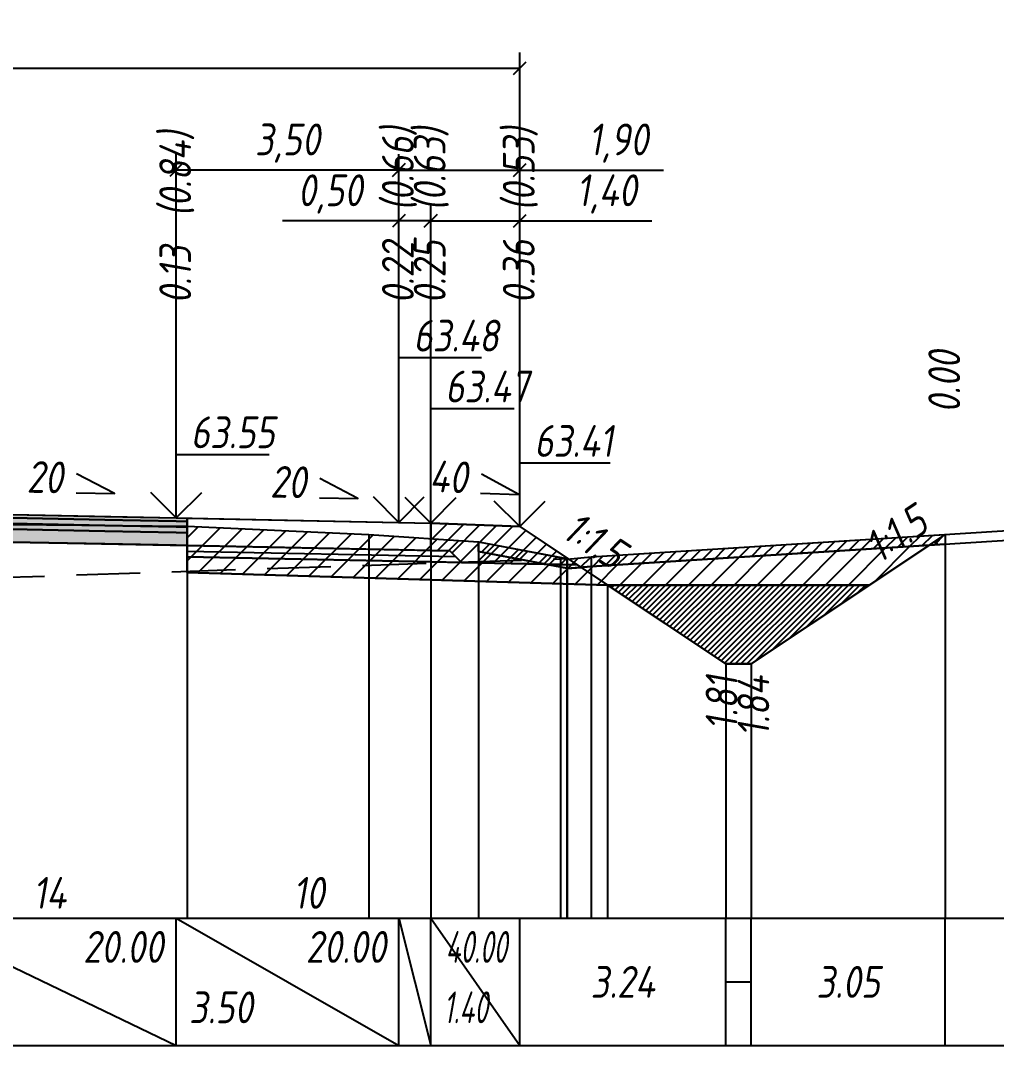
# Model space of a CAD drawing. Extents: x -717 to 1451, y -133302 to 233.
# Drawn here: x 170.5 to 247.2, y -45406 to -45325.4 of the extents above; entities that cross this region are included whole.
import ezdxf
from ezdxf.enums import TextEntityAlignment as Align

# ---------------------------------------------------------------- set-up
doc = ezdxf.new("R2010")
doc.units = 0
doc.linetypes.add('штриховая', pattern=[0.75, 0.5, -0.25])
for name, color, linetype in [('Интерполированный поперечник', 2, 'Continuous'), ('Код_514', 1, 'Continuous'), ('Контур_0', 7, 'Continuous'), ('Контур_2521', 7, 'Continuous'), ('Контур_2564', 7, 'Continuous'), ('Контур_2660', 7, 'Continuous'), ('Контур_2665', 7, 'Continuous'), ('Контур_400', 7, 'Continuous'), ('Контур_508', 7, 'Continuous'), ('Контур_512', 7, 'Continuous'), ('Контур_513', 7, 'Continuous'), ('Контур_818', 7, 'Continuous'), ('Красный поперечник', 1, 'Continuous'), ('Объём_2501', 7, 'Continuous'), ('Объём_2564', 7, 'Continuous'), ('Объём_2650', 7, 'Continuous'), ('Объём_2660', 7, 'Continuous'), ('Объём_2661', 7, 'Continuous'), ('Объём_2662', 7, 'Continuous'), ('Объём_2663', 7, 'Continuous'), ('Объём_2664', 7, 'Continuous'), ('Объём_2665', 7, 'Continuous'), ('Объём_2666', 7, 'Continuous'), ('Объём_2667', 7, 'Continuous'), ('Объём_2668', 7, 'Continuous'), ('Объём_2669', 7, 'Continuous'), ('Объём_2675', 7, 'Continuous'), ('Объём_2753', 7, 'Continuous'), ('Откосы', 7, 'Continuous'), ('Отметки покрытия', 7, 'Continuous'), ('Рабочие отметки', 7, 'Continuous'), ('Рабочие отметки доп.', 7, 'Continuous'), ('Слои выравнивания', 7, 'Continuous'), ('Таблица', 7, 'Continuous'), ('Уклоны проезжей части', 7, 'Continuous'), ('Черный поперечник', 3, 'Continuous')]:
    doc.layers.add(name, color=color, linetype=linetype)
for name, color, linetype, true_color in [('Контур_2540', 2, 'Continuous', 0xffff00), ('Контур_2560', 2, 'Continuous', 0xffff00), ('Контур_2561', 7, 'Continuous', 0xff8040), ('Контур_2562', 3, 'Continuous', 0x00ff00), ('Контур_2563', 7, 'Continuous', 0xff8000), ('Контур_2570', 7, 'Continuous', 0x80ff00), ('Контур_2725', 7, 'Continuous', 0x323232), ('Контур_2736', 4, 'Continuous', 0x00ffff), ('Контур_2737', 4, 'Continuous', 0x00ffff), ('Контур_2738', 4, 'Continuous', 0x00ffff), ('Контур_2739', 4, 'Continuous', 0x00ffff), ('Контур_2741', 4, 'Continuous', 0x00ffff), ('Контур_2742', 4, 'Continuous', 0x00ffff), ('Контур_2743', 4, 'Continuous', 0x00ffff), ('Контур_2744', 7, 'Continuous', 0xa4ffff), ('Контур_2745', 7, 'Continuous', 0xa4ffff), ('Контур_2747', 4, 'Continuous', 0x00ffff), ('Контур_2748', 4, 'Continuous', 0x00ffff), ('Контур_2749', 4, 'Continuous', 0x00ffff), ('Контур_2750', 4, 'Continuous', 0x00ffff), ('Контур_2751', 4, 'Continuous', 0x00ffff), ('Контур_2752', 4, 'Continuous', 0x00ffff), ('Контур_2760', 7, 'Continuous', 0x323232), ('Контур_2761', 7, 'Continuous', 0x323232), ('Контур_2762', 7, 'Continuous', 0x323232), ('Контур_2763', 7, 'Continuous', 0x323232), ('Контур_402', 7, 'Continuous', 0xff6464), ('Контур_703', 4, 'Continuous', 0x00ffff), ('Контур_705', 4, 'Continuous', 0x00ffff), ('Контур_707', 4, 'Continuous', 0x00ffff), ('Контур_720', 131, 'Continuous', 0xaaffff), ('Объём_2500', 7, 'Continuous', 0xc0c0c0), ('Объём_2520', 7, 'Continuous', 0x80ffff), ('Объём_2540', 2, 'Continuous', 0xffff00), ('Объём_2560', 2, 'Continuous', 0xffff00), ('Объём_2561', 7, 'Continuous', 0xff8040), ('Объём_2562', 3, 'Continuous', 0x00ff00), ('Объём_2563', 7, 'Continuous', 0xff8000), ('Объём_2570', 7, 'Continuous', 0x80ff00), ('Объём_2600', 7, 'Continuous', 0x808000), ('Объём_2620', 2, 'Continuous', 0xffff00), ('Объём_2746', 2, 'Continuous', 0xffff00)]:
    doc.layers.add(name, color=color, linetype=linetype, true_color=true_color)
doc.styles.get("Standard").update_dxf_attribs({"font": 'txt', "height": 2.5})
doc.styles.add('М', font='romand.shx', dxfattribs={"width": 0.8, "oblique": 10, "height": 2.5})
doc.dimstyles.new('ISO-25', dxfattribs={"dimtxt": 2.5, "dimasz": 2.5, "dimexe": 1.25, "dimexo": 0.625, "dimtad": 1, "dimtxsty": 'Standard', "dimcen": 2.5, "dimadec": 0, "dimazin": 0, "dimtfac": 1, "dimtmove": 0, "dimatfit": 3, "dimfxl": 1, "dimarcsym": 0})

# ---------------------------------------------------------------- blocks, each defined once
blk = doc.blocks.new('_Oblique')
at = {"color": 0, "linetype": 'ByBlock', "lineweight": -2}
blk.add_line((-0.5, -0.5), (0.5, 0.5), dxfattribs=at)
blk = doc.blocks.new('*D1066')
at = {"color": 0, "lineweight": -2, "transparency": 16777216}
for p, q in [((202.701, -45364.364), (202.701, -45339.924)), ((209.701, -45364.644), (209.701, -45339.924)), ((202.701, -45341.174), (209.701, -45341.174)), ((209.701, -45341.174), (220.074, -45341.174))]:
    blk.add_line(p, q, dxfattribs=at)
at = {"layer": 'Defpoints', "color": 0, "transparency": 16777216}
for p in [(209.701, -45341.174), (202.701, -45364.989), (209.701, -45365.269)]:
    blk.add_point(p, dxfattribs=at)
at = {"color": 0, "lineweight": -2, "transparency": 16777216, "rotation": 180}
blk.add_blockref('_Oblique', (202.701, -45341.174), dxfattribs=at)
at = {"color": 0, "lineweight": -2, "transparency": 16777216}
blk.add_blockref('_Oblique', (209.701, -45341.174), dxfattribs=at)
at = {"color": 0, "transparency": 16777216, "insert": (216.534, -45339.061), "char_height": 2.5, "width": 8.75, "attachment_point": 5, "style": 'М'}
blk.add_mtext('1,40', dxfattribs=at)
blk = doc.blocks.new('*D1068')
at = {"color": 0, "lineweight": -2, "transparency": 16777216}
for p, q in [((200.201, -45364.314), (200.201, -45339.924)), ((202.701, -45364.364), (202.701, -45339.924)), ((200.201, -45341.174), (191.046, -45341.174)), ((202.701, -45341.174), (200.201, -45341.174))]:
    blk.add_line(p, q, dxfattribs=at)
at = {"layer": 'Defpoints', "color": 0, "transparency": 16777216}
for p in [(202.701, -45341.174), (200.201, -45364.939), (202.701, -45364.989)]:
    blk.add_point(p, dxfattribs=at)
at = {"color": 0, "lineweight": -2, "transparency": 16777216, "rotation": 180}
blk.add_blockref('_Oblique', (200.201, -45341.174), dxfattribs=at)
at = {"color": 0, "lineweight": -2, "transparency": 16777216}
blk.add_blockref('_Oblique', (202.701, -45341.174), dxfattribs=at)
at = {"color": 0, "transparency": 16777216, "insert": (194.808, -45339.061), "char_height": 2.5, "width": 9.16667, "attachment_point": 5, "style": 'М'}
blk.add_mtext('0,50', dxfattribs=at)
blk = doc.blocks.new('*D1070')
at = {"color": 0, "lineweight": -2, "transparency": 16777216}
for p, q in [((182.701, -45363.964), (182.701, -45335.924)), ((200.201, -45364.314), (200.201, -45335.924)), ((200.201, -45337.174), (182.701, -45337.174))]:
    blk.add_line(p, q, dxfattribs=at)
at = {"layer": 'Defpoints', "color": 0, "transparency": 16777216}
for p in [(182.701, -45337.174), (182.701, -45364.589), (200.201, -45364.939)]:
    blk.add_point(p, dxfattribs=at)
at = {"color": 0, "lineweight": -2, "transparency": 16777216, "rotation": 180}
blk.add_blockref('_Oblique', (182.701, -45337.174), dxfattribs=at)
at = {"color": 0, "lineweight": -2, "transparency": 16777216}
blk.add_blockref('_Oblique', (200.201, -45337.174), dxfattribs=at)
at = {"color": 0, "transparency": 16777216, "insert": (191.451, -45335.061), "char_height": 2.5, "width": 9.58333, "attachment_point": 5, "style": 'М'}
blk.add_mtext('3,50', dxfattribs=at)
blk = doc.blocks.new('*D1071')
at = {"color": 0, "lineweight": -2, "transparency": 16777216}
for p, q in [((200.201, -45364.314), (200.201, -45335.924)), ((209.701, -45364.644), (209.701, -45335.924)), ((200.201, -45337.174), (209.701, -45337.174)), ((209.701, -45337.174), (220.999, -45337.174))]:
    blk.add_line(p, q, dxfattribs=at)
at = {"layer": 'Defpoints', "color": 0, "transparency": 16777216}
for p in [(200.201, -45337.174), (200.201, -45364.939), (209.701, -45365.269)]:
    blk.add_point(p, dxfattribs=at)
at = {"color": 0, "lineweight": -2, "transparency": 16777216, "rotation": 180}
blk.add_blockref('_Oblique', (200.201, -45337.174), dxfattribs=at)
at = {"color": 0, "lineweight": -2, "transparency": 16777216}
blk.add_blockref('_Oblique', (209.701, -45337.174), dxfattribs=at)
at = {"color": 0, "transparency": 16777216, "insert": (217.459, -45335.061), "char_height": 2.5, "width": 8.75, "attachment_point": 5, "style": 'М'}
blk.add_mtext('1,90', dxfattribs=at)
blk = doc.blocks.new('*D1073')
at = {"color": 0, "lineweight": -2, "transparency": 16777216}
for p, q in [((114.201, -45364.644), (114.201, -45327.924)), ((209.701, -45364.644), (209.701, -45327.924)), ((114.201, -45329.174), (209.701, -45329.174))]:
    blk.add_line(p, q, dxfattribs=at)
at = {"layer": 'Defpoints', "color": 0, "transparency": 16777216}
for p in [(209.701, -45329.174), (114.201, -45365.269), (209.701, -45365.269)]:
    blk.add_point(p, dxfattribs=at)
at = {"color": 0, "lineweight": -2, "transparency": 16777216, "rotation": 180}
blk.add_blockref('_Oblique', (114.201, -45329.174), dxfattribs=at)
at = {"color": 0, "lineweight": -2, "transparency": 16777216}
blk.add_blockref('_Oblique', (209.701, -45329.174), dxfattribs=at)
at = {"color": 0, "transparency": 16777216, "insert": (161.951, -45327.061), "char_height": 2.5, "width": 10.41667, "attachment_point": 5, "style": 'М'}
blk.add_mtext('19,10', dxfattribs=at)

msp = doc.modelspace()

# ---------------------------------------------------------------- hatches: boundary and pattern name
at = {"layer": 'Объём_2563'}
h = msp.add_hatch(dxfattribs=at)
h.set_pattern_fill('ANSI31', color=256, scale=0.3)
h.paths.add_polyline_path([(205.119, -45368.025), (204.201, -45367.106), (202.701, -45367.076), (202.701, -45364.926), (209.701, -45365.206), (214.201, -45368.206)])
at = {"layer": 'Объём_2570'}
h = msp.add_hatch(dxfattribs=at)
h.set_pattern_fill('ANSI31', color=256, scale=0.2)
h.paths.add_polyline_path([(243.142, -45366.582), (215.317, -45368.346), (213.426, -45368.514), (213.392, -45368.473), (206.471, -45367.164), (206.471, -45366.414), (213.392, -45367.723), (213.426, -45367.764), (215.317, -45367.596), (243.142, -45365.832)])
at = {"layer": 'Объём_2600'}
h = msp.add_hatch(dxfattribs=at)
h.set_pattern_fill('ANSI31', color=6, scale=0.4)
h.paths.add_polyline_path([(237.19, -45369.801), (216.592, -45369.801), (183.558, -45368.81), (183.558, -45365.179), (197.839, -45365.826), (206.471, -45366.414), (206.471, -45367.164), (213.392, -45368.473), (213.426, -45368.514), (215.317, -45368.346), (241.899, -45366.661)])
h = msp.add_hatch(dxfattribs=at)
h.set_pattern_fill('HONEY', color=5, scale=0.3)
h.paths.add_polyline_path([(241.899, -45366.661), (243.142, -45365.832), (243.142, -45366.582)])
at = {"layer": 'Объём_2620'}
h = msp.add_hatch(dxfattribs=at)
h.set_pattern_fill('ANSI31', color=2, scale=0.1)
h.paths.add_polyline_path([(216.592, -45369.801), (237.19, -45369.801), (227.891, -45376), (225.891, -45376)])
at = {"layer": 'Слои выравнивания'}
for color, points in [(2, [(161.951, -45364.111), (169.764, -45364.268), (177.089, -45364.414), (182.701, -45364.526), (183.558, -45364.544), (183.558, -45364.794), (182.701, -45364.776), (177.089, -45364.664), (169.764, -45364.518), (161.951, -45364.361)]), (3, [(161.951, -45364.361), (169.764, -45364.518), (177.089, -45364.664), (182.701, -45364.776), (183.558, -45364.794), (183.558, -45365.244), (182.701, -45365.226), (177.089, -45365.114), (169.764, -45364.968), (161.951, -45364.811)]), (4, [(161.951, -45364.811), (169.764, -45364.968), (177.089, -45365.114), (182.701, -45365.226), (183.558, -45365.244), (183.558, -45365.694), (182.701, -45365.676), (177.089, -45365.564), (169.764, -45365.418), (161.951, -45365.261)]), (5, [(161.951, -45365.261), (169.764, -45365.418), (177.089, -45365.564), (182.701, -45365.676), (183.558, -45365.694), (183.558, -45366.694), (182.701, -45366.676), (177.089, -45366.564), (169.764, -45366.418), (161.951, -45366.261)])]:
    msp.add_hatch(color=color, dxfattribs=at).paths.add_polyline_path(points)

# ---------------------------------------------------------------- linework, layer by layer
at = {"layer": 'Интерполированный поперечник', "linetype": 'штриховая', "ltscale": 10, "flags": 128}
msp.add_lwpolyline([(99.901, -45371.51), (213.392, -45367.723)], dxfattribs=at)
at = {"layer": 'Код_514'}
for p, q in [((161.951, -45396), (182.701, -45406)), ((182.701, -45406), (182.701, -45396)), ((182.701, -45396), (200.201, -45406)), ((200.201, -45406), (200.201, -45396)), ((200.201, -45396), (202.701, -45406)), ((202.701, -45406), (202.701, -45396)), ((202.701, -45396), (209.701, -45406)), ((209.701, -45406), (209.701, -45396)), ((225.891, -45406), (225.891, -45396)), ((227.891, -45406), (227.891, -45396)), ((243.142, -45406), (243.142, -45396)), ((225.891, -45401), (227.891, -45401))]:
    msp.add_line(p, q, dxfattribs=at)
at = {"layer": 'Контур_0', "flags": 128}
for points in [[(183.558, -45364.544), (202.701, -45364.926), (202.701, -45367.076), (183.558, -45366.694), (183.558, -45364.544), (183.558, -45364.544)], [(209.701, -45365.206), (213.524, -45367.755), (213.524, -45367.755), (213.524, -45367.755), (213.524, -45367.755), (213.524, -45367.755), (213.524, -45367.755), (213.524, -45367.755), (213.524, -45367.755), (213.524, -45367.755), (213.524, -45367.755), (213.524, -45367.755), (213.524, -45367.755), (213.524, -45367.755), (213.524, -45367.755), (225.891, -45376)], [(209.701, -45365.206), (213.524, -45367.755), (213.524, -45367.755), (213.524, -45367.755), (213.524, -45367.755), (213.524, -45367.755), (213.524, -45367.755), (213.524, -45367.755), (213.524, -45367.755), (213.524, -45367.755), (213.524, -45367.755), (213.524, -45367.755), (213.524, -45367.755), (213.524, -45367.755), (213.524, -45367.755), (225.891, -45376), (227.891, -45376), (243.142, -45365.832), (243.142, -45365.832), (243.142, -45365.832), (243.142, -45365.832), (243.142, -45365.832), (243.142, -45365.832), (243.142, -45365.832), (243.142, -45365.832), (243.142, -45365.832), (243.142, -45365.832), (243.142, -45365.832), (243.142, -45365.832), (243.142, -45365.832)], [(202.701, -45367.976), (183.558, -45367.594), (183.558, -45366.694), (204.201, -45367.106), (205.119, -45368.025), (202.701, -45367.976), (202.701, -45367.976)], [(202.701, -45367.076), (204.201, -45367.106), (205.119, -45368.025), (214.201, -45368.206)]]:
    msp.add_lwpolyline(points, dxfattribs=at)
at = {"layer": 'Контур_2521', "color": 250, "flags": 128}
msp.add_lwpolyline([(183.558, -45367.144), (204.66, -45367.566)], dxfattribs=at)
at = {"layer": 'Контур_2540', "flags": 128}
msp.add_lwpolyline([(200.201, -45367.926), (214.201, -45368.206), (216.592, -45369.801), (183.558, -45368.81), (183.558, -45367.594), (200.201, -45367.926), (200.201, -45367.926)], dxfattribs=at)
at = {"layer": 'Контур_2560', "flags": 128}
msp.add_lwpolyline([(202.701, -45364.926), (209.701, -45365.206), (209.701, -45365.206), (209.701, -45365.206)], dxfattribs=at)
at = {"layer": 'Контур_2561', "flags": 128}
msp.add_lwpolyline([(202.701, -45364.926), (202.701, -45364.926), (209.701, -45365.206), (209.701, -45365.206), (202.701, -45364.926)], dxfattribs=at)
at = {"layer": 'Контур_2562', "flags": 128}
msp.add_lwpolyline([(209.701, -45365.206), (209.701, -45365.206), (209.701, -45365.206), (209.701, -45365.206), (209.701, -45365.206)], dxfattribs=at)
at = {"layer": 'Контур_2563', "flags": 128}
msp.add_lwpolyline([(205.119, -45368.025), (204.201, -45367.106), (202.701, -45367.076), (202.701, -45364.926), (209.701, -45365.206), (214.201, -45368.206), (205.119, -45368.025), (205.119, -45368.025)], dxfattribs=at)
at = {"layer": 'Контур_2564', "flags": 128}
msp.add_lwpolyline([(202.701, -45364.926), (209.701, -45365.206)], dxfattribs=at)
at = {"layer": 'Контур_2570', "flags": 128}
msp.add_lwpolyline([(80, -45373.117), (94.035, -45372.827), (99.528, -45372.396), (99.901, -45372.26), (99.901, -45372.26), (108.97, -45369.609), (117.701, -45367.837), (117.701, -45367.087), (129.49, -45366.114), (137.861, -45365.514), (151.842, -45365.152), (160.891, -45364.925), (161.951, -45364.939), (169.764, -45365.041), (183.558, -45365.179), (197.839, -45365.826), (206.471, -45366.414), (206.471, -45367.164), (212.897, -45368.383), (213.392, -45368.473), (213.392, -45368.473), (213.426, -45368.514), (215.317, -45368.346), (251.783, -45366.035)], dxfattribs=at)
at = {"layer": 'Контур_2660', "flags": 128}
msp.add_lwpolyline([(183.558, -45368.81), (216.592, -45369.801)], dxfattribs=at)
at = {"layer": 'Контур_2665', "flags": 128}
msp.add_lwpolyline([(209.701, -45365.206), (209.701, -45365.206)], dxfattribs=at)
at = {"layer": 'Контур_2725', "flags": 128}
msp.add_lwpolyline([(137.861, -45366.743), (141.201, -45366.676), (151.842, -45366.464), (160.891, -45366.283), (161.951, -45366.261), (169.764, -45366.418), (177.089, -45366.564), (182.701, -45366.676), (183.558, -45366.694)], dxfattribs=at)
at = {"layer": 'Контур_2736', "flags": 128}
for points in [[(209.701, -45365.206), (213.524, -45367.755)], [(213.524, -45367.755), (225.891, -45376)]]:
    msp.add_lwpolyline(points, dxfattribs=at)
at = {"layer": 'Контур_2737', "flags": 128}
msp.add_lwpolyline([(213.524, -45367.755), (213.524, -45367.755)], dxfattribs=at)
at = {"layer": 'Контур_2738', "flags": 128}
msp.add_lwpolyline([(213.524, -45367.755), (213.524, -45367.755)], dxfattribs=at)
at = {"layer": 'Контур_2739', "flags": 128}
msp.add_lwpolyline([(213.524, -45367.755), (213.524, -45367.755)], dxfattribs=at)
at = {"layer": 'Контур_2741', "flags": 128}
msp.add_lwpolyline([(243.142, -45365.832), (243.142, -45365.832)], dxfattribs=at)
at = {"layer": 'Контур_2742', "flags": 128}
msp.add_lwpolyline([(243.142, -45365.832), (243.142, -45365.832)], dxfattribs=at)
at = {"layer": 'Контур_2743', "flags": 128}
msp.add_lwpolyline([(243.142, -45365.832), (243.142, -45365.832)], dxfattribs=at)
at = {"layer": 'Контур_2744', "flags": 128}
msp.add_lwpolyline([(243.142, -45365.832), (243.142, -45365.832)], dxfattribs=at)
msp.add_lwpolyline([(243.142, -45365.832), (243.142, -45365.832)], dxfattribs=at)
msp.add_lwpolyline([(243.142, -45365.832), (243.142, -45365.832)], dxfattribs=at)
msp.add_lwpolyline([(243.142, -45365.832), (243.142, -45365.832)], dxfattribs=at)
msp.add_lwpolyline([(243.142, -45365.832), (243.142, -45365.832)], dxfattribs=at)
msp.add_lwpolyline([(243.142, -45365.832), (243.142, -45365.832)], dxfattribs=at)
at = {"layer": 'Контур_2745', "flags": 128}
msp.add_lwpolyline([(213.524, -45367.755), (213.524, -45367.755)], dxfattribs=at)
msp.add_lwpolyline([(213.524, -45367.755), (213.524, -45367.755)], dxfattribs=at)
msp.add_lwpolyline([(213.524, -45367.755), (213.524, -45367.755)], dxfattribs=at)
msp.add_lwpolyline([(213.524, -45367.755), (213.524, -45367.755)], dxfattribs=at)
msp.add_lwpolyline([(213.524, -45367.755), (213.524, -45367.755)], dxfattribs=at)
msp.add_lwpolyline([(213.524, -45367.755), (213.524, -45367.755)], dxfattribs=at)
at = {"layer": 'Контур_2747', "flags": 128}
msp.add_lwpolyline([(213.524, -45367.755), (213.524, -45367.755)], dxfattribs=at)
at = {"layer": 'Контур_2748', "flags": 128}
msp.add_lwpolyline([(213.524, -45367.755), (213.524, -45367.755)], dxfattribs=at)
at = {"layer": 'Контур_2749', "flags": 128}
msp.add_lwpolyline([(213.524, -45367.755), (213.524, -45367.755)], dxfattribs=at)
at = {"layer": 'Контур_2750', "flags": 128}
msp.add_lwpolyline([(243.142, -45365.832), (243.142, -45365.832)], dxfattribs=at)
at = {"layer": 'Контур_2751', "flags": 128}
msp.add_lwpolyline([(243.142, -45365.832), (243.142, -45365.832)], dxfattribs=at)
at = {"layer": 'Контур_2752', "flags": 128}
msp.add_lwpolyline([(243.142, -45365.832), (243.142, -45365.832)], dxfattribs=at)
at = {"layer": 'Контур_2760', "flags": 128}
msp.add_lwpolyline([(137.861, -45364.593), (141.201, -45364.526), (151.842, -45364.314), (160.891, -45364.133), (161.951, -45364.111), (169.764, -45364.268), (177.089, -45364.414), (182.701, -45364.526), (183.558, -45364.544)], dxfattribs=at)
at = {"layer": 'Контур_2761', "flags": 128}
msp.add_lwpolyline([(137.861, -45364.843), (141.201, -45364.776), (151.842, -45364.564), (160.891, -45364.383), (161.951, -45364.361), (169.764, -45364.518), (177.089, -45364.664), (182.701, -45364.776), (183.558, -45364.794)], dxfattribs=at)
at = {"layer": 'Контур_2762', "flags": 128}
msp.add_lwpolyline([(137.861, -45365.293), (141.201, -45365.226), (151.842, -45365.014), (160.891, -45364.833), (161.951, -45364.811), (169.764, -45364.968), (177.089, -45365.114), (182.701, -45365.226), (183.558, -45365.244)], dxfattribs=at)
at = {"layer": 'Контур_2763', "flags": 128}
msp.add_lwpolyline([(137.861, -45365.743), (141.201, -45365.676), (151.842, -45365.464), (160.891, -45365.283), (161.951, -45365.261), (169.764, -45365.418), (177.089, -45365.564), (182.701, -45365.676), (183.558, -45365.694)], dxfattribs=at)
at = {"layer": 'Контур_400', "flags": 128}
msp.add_lwpolyline([(161.951, -45364.111), (182.701, -45364.526), (200.201, -45364.876), (200.201, -45364.876), (200.201, -45364.876), (200.201, -45364.876), (200.201, -45364.876), (200.201, -45364.876), (202.701, -45364.926)], dxfattribs=at)
at = {"layer": 'Контур_402', "flags": 128}
msp.add_lwpolyline([(107.309, -45369.801), (137.861, -45368.884), (137.861, -45366.743), (161.951, -45366.261), (183.558, -45366.694), (183.558, -45368.81), (216.592, -45369.801)], dxfattribs=at)
at = {"layer": 'Контур_508', "flags": 128}
msp.add_lwpolyline([(105, -45371.34), (107.309, -45369.801), (137.861, -45368.884), (137.861, -45366.743), (161.951, -45366.261), (183.558, -45366.694), (183.558, -45368.81), (216.592, -45369.801), (225.891, -45376), (227.891, -45376), (243.142, -45365.832)], dxfattribs=at)
at = {"layer": 'Контур_512', "flags": 128}
msp.add_lwpolyline([(183.558, -45368.81), (216.592, -45369.801), (225.891, -45376), (227.891, -45376), (243.142, -45365.832)], dxfattribs=at)
at = {"layer": 'Контур_513', "flags": 128}
msp.add_lwpolyline([(105, -45371.34), (107.309, -45369.801), (137.861, -45368.884), (137.861, -45366.743), (161.951, -45366.261), (183.558, -45366.694), (183.558, -45368.81), (216.592, -45369.801), (225.891, -45376), (227.891, -45376), (243.142, -45365.832)], dxfattribs=at)
at = {"layer": 'Контур_703', "flags": 128}
msp.add_lwpolyline([(209.701, -45365.206), (213.524, -45367.755)], dxfattribs=at)
at = {"layer": 'Контур_705', "flags": 128}
msp.add_lwpolyline([(213.524, -45367.755), (213.524, -45367.755)], dxfattribs=at)
at = {"layer": 'Контур_707', "flags": 128}
msp.add_lwpolyline([(227.891, -45376), (243.142, -45365.832)], dxfattribs=at)
at = {"layer": 'Контур_720', "flags": 128}
msp.add_lwpolyline([(225.891, -45376), (227.891, -45376)], dxfattribs=at)
at = {"layer": 'Контур_818', "flags": 128}
msp.add_lwpolyline([(105, -45370.77), (108.97, -45369.609), (117.701, -45367.837), (117.701, -45367.087), (129.49, -45366.114), (137.861, -45365.514), (151.842, -45365.152), (160.891, -45364.925), (161.951, -45364.939), (169.764, -45365.041), (183.558, -45365.179), (197.839, -45365.826), (206.471, -45366.414), (206.471, -45367.164), (212.897, -45368.383), (213.392, -45368.473), (213.392, -45368.473), (213.426, -45368.514), (215.317, -45368.346), (243.142, -45366.582)], dxfattribs=at)
at = {"layer": 'Красный поперечник'}
for p, q in [((161.951, -45364.111), (182.701, -45364.526)), ((182.701, -45364.526), (200.201, -45364.876)), ((200.201, -45364.876), (202.701, -45364.926)), ((202.701, -45364.926), (209.701, -45365.206)), ((209.701, -45365.206), (225.891, -45376)), ((227.891, -45376), (243.142, -45365.832)), ((243.142, -45365.832), (243.142, -45396)), ((183.558, -45368.81), (183.558, -45396)), ((216.592, -45369.801), (216.592, -45396)), ((225.891, -45376), (225.891, -45396)), ((225.891, -45376), (227.891, -45376)), ((227.891, -45376), (227.891, -45396))]:
    msp.add_line(p, q, dxfattribs=at)
at = {"layer": 'Объём_2500', "flags": 128}
msp.add_lwpolyline([(183.558, -45364.544), (202.701, -45364.926), (202.701, -45367.076), (183.558, -45366.694), (183.558, -45364.544), (183.558, -45364.544)], dxfattribs=at)
at = {"layer": 'Объём_2501', "flags": 128}
msp.add_lwpolyline([(161.951, -45364.111), (182.701, -45364.526), (200.201, -45364.876), (200.201, -45364.876), (200.201, -45364.876), (200.201, -45364.876), (200.201, -45364.876), (200.201, -45364.876), (202.701, -45364.926)], dxfattribs=at)
at = {"layer": 'Объём_2520', "color": 250, "flags": 128}
msp.add_lwpolyline([(202.701, -45367.976), (183.558, -45367.594), (183.558, -45366.694), (204.201, -45367.106), (205.119, -45368.025), (202.701, -45367.976), (202.701, -45367.976)], dxfattribs=at)
at = {"layer": 'Объём_2540', "flags": 128}
msp.add_lwpolyline([(200.201, -45367.926), (214.201, -45368.206), (216.592, -45369.801), (183.558, -45368.81), (183.558, -45367.594), (200.201, -45367.926), (200.201, -45367.926)], dxfattribs=at)
at = {"layer": 'Объём_2560', "flags": 128}
msp.add_lwpolyline([(202.701, -45364.926), (209.701, -45365.206), (209.701, -45365.206), (209.701, -45365.206)], dxfattribs=at)
at = {"layer": 'Объём_2561', "flags": 128}
msp.add_lwpolyline([(202.701, -45364.926), (202.701, -45364.926), (209.701, -45365.206), (209.701, -45365.206), (202.701, -45364.926)], dxfattribs=at)
at = {"layer": 'Объём_2562', "flags": 128}
msp.add_lwpolyline([(209.701, -45365.206), (209.701, -45365.206), (209.701, -45365.206), (209.701, -45365.206), (209.701, -45365.206)], dxfattribs=at)
at = {"layer": 'Объём_2563', "color": 250, "flags": 128}
msp.add_lwpolyline([(205.119, -45368.025), (204.201, -45367.106), (202.701, -45367.076), (202.701, -45364.926), (209.701, -45365.206), (214.201, -45368.206), (205.119, -45368.025), (205.119, -45368.025)], dxfattribs=at)
at = {"layer": 'Объём_2564', "flags": 128}
msp.add_lwpolyline([(202.701, -45364.926), (209.701, -45365.206)], dxfattribs=at)
at = {"layer": 'Объём_2570', "flags": 128}
msp.add_lwpolyline([(243.142, -45366.582), (215.317, -45368.346), (213.426, -45368.514), (213.392, -45368.473), (206.471, -45367.164), (206.471, -45366.414), (213.392, -45367.723), (213.426, -45367.764), (215.317, -45367.596), (243.142, -45365.832), (243.142, -45366.582), (243.142, -45366.582)], dxfattribs=at)
at = {"layer": 'Объём_2600', "color": 5, "flags": 128}
msp.add_lwpolyline([(241.899, -45366.661), (243.142, -45365.832), (243.142, -45366.582), (241.899, -45366.661), (241.899, -45366.661)], dxfattribs=at)
at = {"layer": 'Объём_2620', "flags": 128}
msp.add_lwpolyline([(216.592, -45369.801), (237.19, -45369.801), (227.891, -45376), (225.891, -45376), (216.592, -45369.801), (216.592, -45369.801)], dxfattribs=at)
at = {"layer": 'Объём_2650', "color": 6, "flags": 128}
msp.add_lwpolyline([(237.19, -45369.801), (216.592, -45369.801), (183.558, -45368.81), (183.558, -45365.179), (197.839, -45365.826), (206.471, -45366.414), (206.471, -45367.164), (213.392, -45368.473), (213.426, -45368.514), (215.317, -45368.346), (241.899, -45366.661), (237.19, -45369.801), (237.19, -45369.801)], dxfattribs=at)
at = {"layer": 'Объём_2660', "flags": 128}
msp.add_lwpolyline([(183.558, -45368.81), (216.592, -45369.801)], dxfattribs=at)
at = {"layer": 'Объём_2661', "flags": 128}
msp.add_lwpolyline([(209.701, -45365.206), (213.524, -45367.755), (216.592, -45369.801)], dxfattribs=at)
at = {"layer": 'Объём_2662', "flags": 128}
msp.add_lwpolyline([(237.19, -45369.801), (243.142, -45365.832)], dxfattribs=at)
at = {"layer": 'Объём_2663', "flags": 128}
for points in [[(216.592, -45369.801), (225.891, -45376)], [(227.891, -45376), (237.19, -45369.801)]]:
    msp.add_lwpolyline(points, dxfattribs=at)
at = {"layer": 'Объём_2664', "flags": 128}
msp.add_lwpolyline([(225.891, -45376), (227.891, -45376)], dxfattribs=at)
at = {"layer": 'Объём_2665', "flags": 128}
msp.add_lwpolyline([(209.701, -45365.206), (209.701, -45365.206)], dxfattribs=at)
at = {"layer": 'Объём_2666', "flags": 128}
for points in [[(209.701, -45365.206), (213.524, -45367.755)], [(213.524, -45367.755), (216.592, -45369.801)]]:
    msp.add_lwpolyline(points, dxfattribs=at)
at = {"layer": 'Объём_2667', "flags": 128}
for points in [[(243.142, -45365.832), (243.142, -45365.832)], [(213.524, -45367.755), (213.524, -45367.755)]]:
    msp.add_lwpolyline(points, dxfattribs=at)
at = {"layer": 'Объём_2668', "flags": 128}
for points in [[(243.142, -45365.832), (243.142, -45365.832)], [(213.524, -45367.755), (213.524, -45367.755)]]:
    msp.add_lwpolyline(points, dxfattribs=at)
at = {"layer": 'Объём_2669', "flags": 128}
for points in [[(243.142, -45365.832), (243.142, -45365.832)], [(213.524, -45367.755), (213.524, -45367.755)]]:
    msp.add_lwpolyline(points, dxfattribs=at)
at = {"layer": 'Объём_2675', "flags": 128}
for points in [[(243.142, -45365.832), (243.142, -45365.832)], [(243.142, -45365.832), (243.142, -45365.832)], [(243.142, -45365.832), (243.142, -45365.832)], [(243.142, -45365.832), (243.142, -45365.832)], [(243.142, -45365.832), (243.142, -45365.832)], [(243.142, -45365.832), (243.142, -45365.832)], [(213.524, -45367.755), (213.524, -45367.755)], [(213.524, -45367.755), (213.524, -45367.755)], [(213.524, -45367.755), (213.524, -45367.755)], [(213.524, -45367.755), (213.524, -45367.755)], [(213.524, -45367.755), (213.524, -45367.755)], [(213.524, -45367.755), (213.524, -45367.755)]]:
    msp.add_lwpolyline(points, dxfattribs=at)
at = {"layer": 'Объём_2746', "flags": 128}
msp.add_lwpolyline([(213.426, -45368.514), (214.516, -45368.417), (216.592, -45369.801), (183.558, -45368.81), (183.558, -45365.179), (197.839, -45365.826), (206.471, -45366.414), (206.471, -45367.164), (213.392, -45368.473), (213.426, -45368.514), (213.426, -45368.514)], dxfattribs=at)
at = {"layer": 'Объём_2753', "flags": 128}
msp.add_lwpolyline([(183.558, -45364.544), (183.558, -45364.544)], dxfattribs=at)
at = {"layer": 'Откосы', "color": 1, "flags": 128}
for points in [[(174.839, -45362.552), (177.838, -45362.612), (174.869, -45361.053)], [(193.964, -45362.935), (196.963, -45362.995), (193.994, -45361.435)], [(206.626, -45362.573), (209.624, -45362.693), (206.686, -45361.074)]]:
    msp.add_lwpolyline(points, dxfattribs=at)
at = {"layer": 'Отметки покрытия', "color": 1}
for p, q in [((200.201, -45364.876), (200.201, -45351.926)), ((200.201, -45351.926), (206.701, -45351.926)), ((202.701, -45364.926), (202.701, -45355.926)), ((202.701, -45355.926), (209.251, -45355.926)), ((182.701, -45364.526), (182.701, -45359.526)), ((182.701, -45359.526), (190.001, -45359.526)), ((209.701, -45365.206), (209.701, -45360.206)), ((209.701, -45360.206), (216.801, -45360.206)), ((182.701, -45364.526), (180.701, -45362.526)), ((182.701, -45364.526), (184.701, -45362.526)), ((200.201, -45364.876), (198.201, -45362.876)), ((200.201, -45364.876), (202.201, -45362.876)), ((202.701, -45364.926), (200.701, -45362.926)), ((202.701, -45364.926), (204.701, -45362.926)), ((209.701, -45365.206), (207.701, -45363.206)), ((209.701, -45365.206), (211.701, -45363.206))]:
    msp.add_line(p, q, dxfattribs=at)
at = {"layer": 'Слои выравнивания'}
for p, q in [((183.558, -45364.544), (183.558, -45396)), ((202.701, -45364.926), (202.701, -45396))]:
    msp.add_line(p, q, dxfattribs=at)
at = {"layer": 'Слои выравнивания', "color": 2, "flags": 128}
msp.add_lwpolyline([(161.951, -45364.111), (169.764, -45364.268), (177.089, -45364.414), (182.701, -45364.526), (183.558, -45364.544), (183.558, -45364.794), (182.701, -45364.776), (177.089, -45364.664), (169.764, -45364.518), (161.951, -45364.361)], close=True, dxfattribs=at)
at = {"layer": 'Слои выравнивания', "color": 3, "flags": 128}
msp.add_lwpolyline([(161.951, -45364.361), (169.764, -45364.518), (177.089, -45364.664), (182.701, -45364.776), (183.558, -45364.794), (183.558, -45365.244), (182.701, -45365.226), (177.089, -45365.114), (169.764, -45364.968), (161.951, -45364.811)], close=True, dxfattribs=at)
at = {"layer": 'Слои выравнивания', "color": 4, "flags": 128}
msp.add_lwpolyline([(161.951, -45364.811), (169.764, -45364.968), (177.089, -45365.114), (182.701, -45365.226), (183.558, -45365.244), (183.558, -45365.694), (182.701, -45365.676), (177.089, -45365.564), (169.764, -45365.418), (161.951, -45365.261)], close=True, dxfattribs=at)
at = {"layer": 'Слои выравнивания', "color": 5, "flags": 128}
msp.add_lwpolyline([(161.951, -45365.261), (169.764, -45365.418), (177.089, -45365.564), (182.701, -45365.676), (183.558, -45365.694), (183.558, -45366.694), (182.701, -45366.676), (177.089, -45366.564), (169.764, -45366.418), (161.951, -45366.261)], close=True, dxfattribs=at)
at = {"layer": 'Таблица'}
for p, q in [((80, -45396), (268.142, -45396)), ((80, -45406), (268.142, -45406))]:
    msp.add_line(p, q, dxfattribs=at)
at = {"layer": 'Черный поперечник', "color": 7}
for p, q in [((183.558, -45365.179), (183.558, -45396)), ((197.839, -45365.826), (197.839, -45396)), ((206.471, -45366.414), (206.471, -45396)), ((212.897, -45367.633), (212.897, -45396)), ((213.392, -45367.723), (213.392, -45396)), ((213.426, -45367.764), (213.426, -45396)), ((215.317, -45367.596), (215.317, -45396))]:
    msp.add_line(p, q, dxfattribs=at)
at = {"layer": 'Черный поперечник', "flags": 128}
msp.add_lwpolyline([(80, -45372.367), (94.035, -45372.077), (99.528, -45371.646), (99.901, -45371.51), (108.97, -45368.859), (117.701, -45367.087), (129.49, -45366.114), (137.861, -45365.514), (151.842, -45365.152), (160.891, -45364.925), (161.951, -45364.939), (169.764, -45365.041), (183.558, -45365.179), (197.839, -45365.826), (206.471, -45366.414), (212.897, -45367.633), (213.392, -45367.723), (213.426, -45367.764), (215.317, -45367.596), (251.783, -45365.285), (268.142, -45365.394)], dxfattribs=at)

# ---------------------------------------------------------------- texts
at = {"layer": 'Код_514', "style": 'М', "oblique": 10}
for s, width, p in [('20.00', 0.8, (181.701, -45397)), ('20.00', 0.8, (199.201, -45397)), ('40.00', 0.6, (208.701, -45397))]:
    msp.add_text(s, height=2.5, dxfattribs=dict(at, width=width)).set_placement(p, align=Align.TOP_RIGHT)
at = {"layer": 'Код_514', "style": 'М', "oblique": 10, "width": 0.8}
for s, p in [('3.24', (217.796, -45401)), ('3.05', (235.517, -45401))]:
    msp.add_text(s, height=2.5, dxfattribs=at).set_placement(p, align=Align.MIDDLE_CENTER)
at = {"layer": 'Код_514', "style": 'М', "oblique": 10}
for s, width, p in [('3.50', 0.8, (183.701, -45405)), ('1.40', 0.6, (203.701, -45405))]:
    msp.add_text(s, height=2.5, dxfattribs=dict(at, width=width)).set_placement(p, align=Align.BOTTOM_LEFT)
at = {"layer": 'Отметки покрытия', "color": 1, "style": 'М', "oblique": 10, "width": 0.8}
for s, p in [('63.48', (201.342, -45352.195)), ('63.47', (203.842, -45356.195)), ('63.55', (183.842, -45359.795)), ('63.41', (210.842, -45360.475))]:
    msp.add_text(s, height=2.5, dxfattribs=at).set_placement(p, align=Align.BOTTOM_LEFT)
at = {"layer": 'Рабочие отметки', "color": 1, "style": 'М', "oblique": 10, "width": 0.8}
for s, p in [('0.13', (182.622, -45347.676)), ('0.22', (200.122, -45347.676)), ('0.25', (202.622, -45347.676)), ('0.36', (209.622, -45347.676)), ('0.00', (243.064, -45356.263))]:
    msp.add_text(s, height=2.5, rotation=90, dxfattribs=at).set_placement(p, align=Align.MIDDLE_LEFT)
for s, p in [('1.81', (225.563, -45376.931)), ('1.84', (228.063, -45376.931))]:
    msp.add_text(s, height=2.5, rotation=90, dxfattribs=at).set_placement(p, align=Align.MIDDLE_RIGHT)
at = {"layer": 'Рабочие отметки доп.', "color": 1, "style": 'М', "oblique": 10, "width": 0.8}
for s, p in [('(0.84)', (182.622, -45340.826)), ('(0.66)', (200.122, -45340.376)), ('(0.63)', (202.622, -45340.376)), ('(0.53)', (209.622, -45340.376))]:
    msp.add_text(s, height=2.5, rotation=90, dxfattribs=at).set_placement(p, align=Align.MIDDLE_LEFT)
at = {"layer": 'Слои выравнивания', "style": 'М', "oblique": 10, "width": 0.8}
for s, p in [('14', (172.754, -45396)), ('10', (193.129, -45396))]:
    msp.add_text(s, height=2.5, dxfattribs=at).set_placement(p, align=Align.BOTTOM_CENTER)
at = {"layer": 'Уклоны проезжей части', "color": 1, "style": 'М', "oblique": 10, "width": 0.8}
for s, rotation, p in [('20', 358.85423, (172.346, -45363.319)), ('20', 358.85423, (191.471, -45363.702)), ('40', 357.70938, (204.035, -45363.289)), ('1:1.5', 33.69007, (240.403, -45367.419)), ('1:1.5', 326.30994, (214.51, -45367.959))]:
    msp.add_text(s, height=2.5, rotation=rotation, dxfattribs=at).set_placement(p, align=Align.BOTTOM_CENTER)

# ---------------------------------------------------------------- dimensions: what is measured, and where the dimension line sits
at = {"color": 5}
dim = msp.add_linear_dim(base=(209.701, -45329.174), p1=(114.201, -45365.269), p2=(209.701, -45365.269), angle=180, dimstyle='ISO-25', override={"dimasz": 1, "dimlfac": 0.2, "dimzin": 0, "dimtxsty": 'М', "dimblk1": 'Oblique', "dimblk2": 'Oblique', "dimsah": 1}, dxfattribs=at)
dim.commit()
dim.dimension.update_dxf_attribs({"geometry": '*D1073', "text_midpoint": (161.951, -45327.061)})
dim = msp.add_linear_dim(base=(182.701, -45337.174), p1=(200.201, -45364.939), p2=(182.701, -45364.589), dimstyle='ISO-25', override={"dimasz": 1, "dimlfac": 0.2, "dimzin": 0, "dimtxsty": 'М', "dimblk1": 'Oblique', "dimblk2": 'Oblique', "dimsah": 1}, dxfattribs=at)
dim.commit()
dim.dimension.update_dxf_attribs({"geometry": '*D1070', "text_midpoint": (191.451, -45335.061)})
dim = msp.add_linear_dim(base=(200.201, -45337.174), p1=(209.701, -45365.269), p2=(200.201, -45364.939), dimstyle='ISO-25', override={"dimasz": 1, "dimlfac": 0.2, "dimzin": 0, "dimtxsty": 'М', "dimblk1": 'Oblique', "dimblk2": 'Oblique', "dimsah": 1}, dxfattribs=at)
dim.commit()
dim.dimension.update_dxf_attribs({"geometry": '*D1071', "text_midpoint": (217.459, -45337.174), "dimtype": 160})
for base, p1, p2, picture, middle in [((202.701, -45341.174), (200.201, -45364.939), (202.701, -45364.989), '*D1068', (194.808, -45341.174)), ((209.701, -45341.174), (202.701, -45364.989), (209.701, -45365.269), '*D1066', (216.534, -45341.174))]:
    dim = msp.add_linear_dim(base=base, p1=p1, p2=p2, angle=180, dimstyle='ISO-25', override={"dimasz": 1, "dimlfac": 0.2, "dimzin": 0, "dimtxsty": 'М', "dimblk1": 'Oblique', "dimblk2": 'Oblique', "dimsah": 1}, dxfattribs=at)
    dim.commit()
    dim.dimension.update_dxf_attribs({"geometry": picture, "text_midpoint": middle, "dimtype": 160})

doc.saveas('drawing.dxf')
